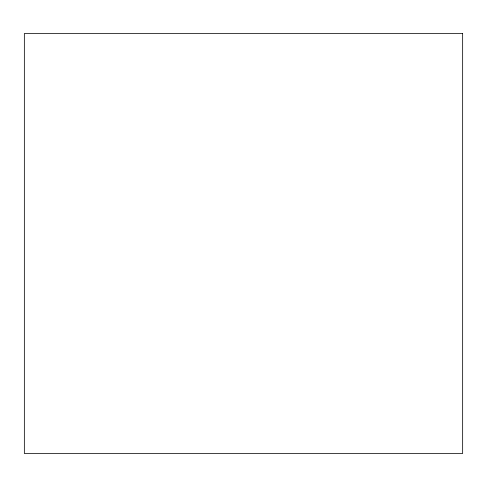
<?xml version="1.0" encoding="UTF-8"?>
<svg xmlns="http://www.w3.org/2000/svg" width="487" height="487" viewBox="0 0 487 487"><rect width="100%" height="100%" fill="white"/><g stroke="black" fill="none" stroke-linecap="round" stroke-linejoin="round"><path stroke-width="0.73" d="M462.65 33.512L24.35 33.512L24.35 453.488L462.65 453.488L462.65 33.512"/></g></svg>
